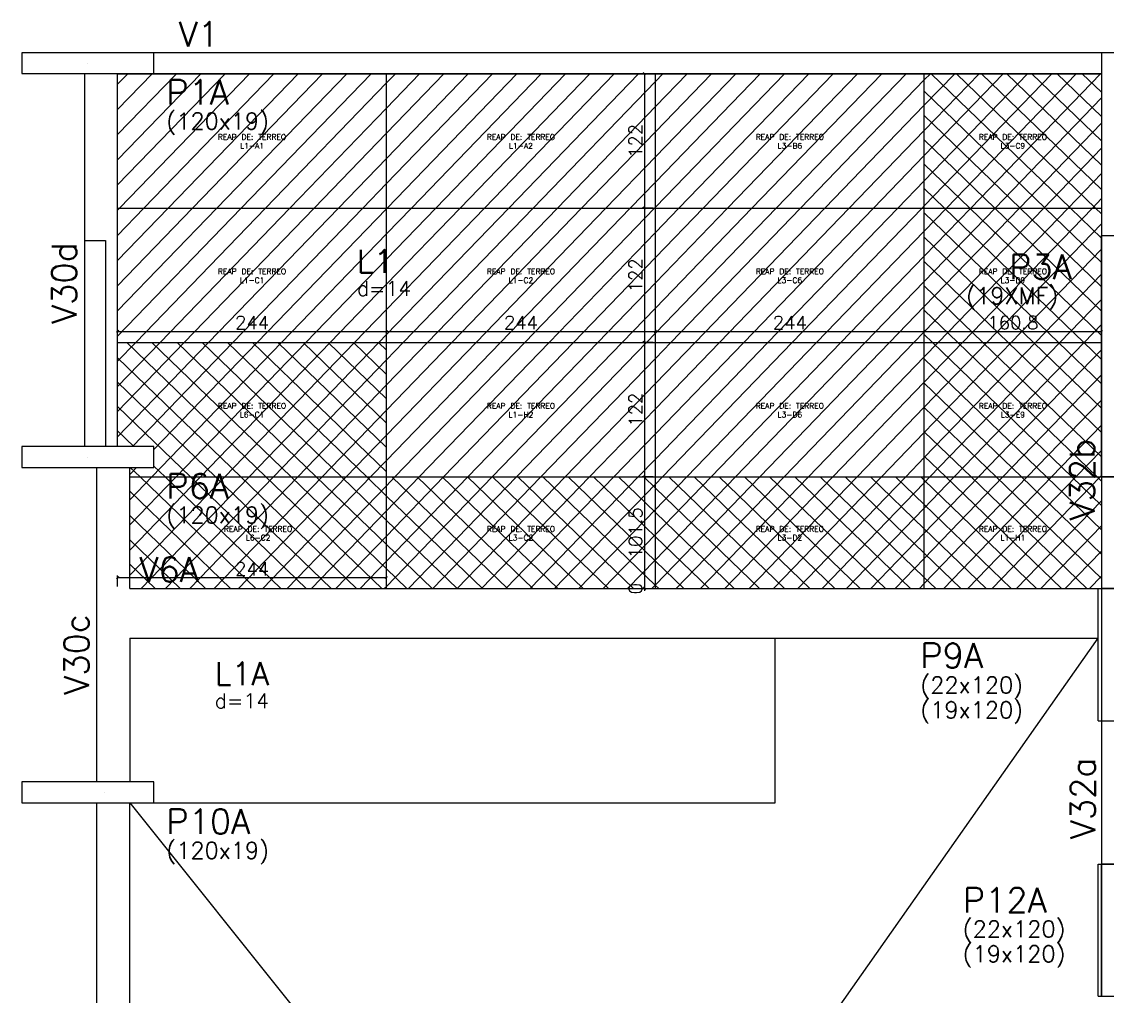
# Model space of a CAD drawing. Extents: x -40810 to 33675, y -2018 to 21213.
# Drawn here: x 27539 to 28524, y 14942 to 15826 of the extents above; entities that cross this region are included whole.
import ezdxf
from ezdxf.enums import TextEntityAlignment as Align

# ---------------------------------------------------------------- set-up
doc = ezdxf.new("R2010")
doc.units = 0
doc.layers.get('0').update_dxf_attribs({"color": 1, "lineweight": 9})
for name, color, linetype in [('1', 5, 'Continuous'), ('10', 7, 'Continuous'), ('12', 3, 'Continuous'), ('13', 7, 'Continuous'), ('19', 5, 'Continuous'), ('242', 3, 'Continuous'), ('3', 2, 'Continuous'), ('30', 15, 'Continuous'), ('4', 2, 'Continuous'), ('8', 5, 'Continuous'), ('9', 3, 'Continuous'), ('NOMENCLATURA', 7, 'Continuous'), ('P-NOTAS', 7, 'Continuous'), ('Painéis', 255, 'Continuous')]:
    doc.layers.add(name, color=color, linetype=linetype)
doc.layers.add('REAPROVEITAMENTO', color=251, linetype='Continuous', lineweight=9)
doc.styles.add('Romans', font='romans.shx', dxfattribs={"height": 12})
doc.styles.get("Standard").update_dxf_attribs({"font": 'romans.shx', "width": 0.8})
doc.styles.add('standart', font='txt.shx')
doc.dimstyles.new('cotas', dxfattribs={"dimtxt": 9, "dimasz": 2, "dimexe": 2, "dimexo": 2, "dimgap": 2, "dimtad": 1, "dimdec": 1, "dimzin": 12, "dimdsep": 46, "dimtxsty": 'Romans', "dimblk": 'OBLIQUE', "dimcen": 9, "dimclrd": 4, "dimclre": 4, "dimclrt": 240, "dimaunit": 1, "dimadec": 8, "dimazin": 3, "dimtfac": 1, "dimtdec": 1, "dimtix": 1, "dimtmove": 0, "dimatfit": 2, "dimldrblk": 'OBLIQUE', "dimfxl": 1, "dimtolj": 1, "dimtzin": 0, "dimlwd": -1, "dimlwe": -1, "dimarcsym": 0})
pattern_1 = [(46, (-222.171, -201.545), (-11.419519, 11.027702), [])]
pattern_2 = [(46, (-222.171, -201.545), (-11.419519, 11.027702), []), (136, (-222.171, -201.545), (-11.027702, -11.419519), [])]

# ---------------------------------------------------------------- blocks, each defined once
blk = doc.blocks.new('_Oblique')
at = {"color": 0, "linetype": 'ByBlock', "lineweight": -2}
blk.add_line((-0.5, -0.5), (0.5, 0.5), dxfattribs=at)
blk = doc.blocks.new('*D6667')
at = {"layer": 'Defpoints', "color": 0, "ltscale": 30, "transparency": 16777216}
for p in [(27869.68, 15545.15), (27625.68, 15535.15), (27869.68, 15535.15)]:
    blk.add_point(p, dxfattribs=at)
at = {"layer": 'P-NOTAS', "color": 4, "ltscale": 30, "transparency": 16777216}
for p, q in [((27625.68, 15537.15), (27625.68, 15547.15)), ((27625.68, 15545.15), (27869.68, 15545.15)), ((27869.68, 15537.15), (27869.68, 15547.15))]:
    blk.add_line(p, q, dxfattribs=at)
at = {"layer": 'P-NOTAS', "color": 4, "ltscale": 30, "transparency": 16777216, "xscale": 2, "yscale": 2, "zscale": 2, "rotation": 180}
blk.add_blockref('_Oblique', (27625.68, 15545.15), dxfattribs=at)
at = {"layer": 'P-NOTAS', "color": 4, "ltscale": 30, "transparency": 16777216, "xscale": 2, "yscale": 2, "zscale": 2}
blk.add_blockref('_Oblique', (27869.68, 15545.15), dxfattribs=at)
at = {"layer": 'P-NOTAS', "color": 240, "ltscale": 30, "transparency": 16777216, "insert": (27747.68, 15553.15), "char_height": 12, "attachment_point": 5, "style": 'Romans'}
blk.add_mtext('\\A1;244', dxfattribs=at)
blk = doc.blocks.new('*D6668')
at = {"layer": 'Defpoints', "color": 0, "ltscale": 30, "transparency": 16777216}
for p in [(28113.68, 15545.15), (27869.68, 15535.15), (28113.68, 15535.15)]:
    blk.add_point(p, dxfattribs=at)
at = {"layer": 'P-NOTAS', "color": 4, "ltscale": 30, "transparency": 16777216}
for p, q in [((27869.68, 15537.15), (27869.68, 15547.15)), ((27869.68, 15545.15), (28113.68, 15545.15)), ((28113.68, 15537.15), (28113.68, 15547.15))]:
    blk.add_line(p, q, dxfattribs=at)
at = {"layer": 'P-NOTAS', "color": 4, "ltscale": 30, "transparency": 16777216, "xscale": 2, "yscale": 2, "zscale": 2, "rotation": 180}
blk.add_blockref('_Oblique', (27869.68, 15545.15), dxfattribs=at)
at = {"layer": 'P-NOTAS', "color": 4, "ltscale": 30, "transparency": 16777216, "xscale": 2, "yscale": 2, "zscale": 2}
blk.add_blockref('_Oblique', (28113.68, 15545.15), dxfattribs=at)
at = {"layer": 'P-NOTAS', "color": 240, "ltscale": 30, "transparency": 16777216, "insert": (27991.68, 15553.15), "char_height": 12, "attachment_point": 5, "style": 'Romans'}
blk.add_mtext('\\A1;244', dxfattribs=at)
blk = doc.blocks.new('*D6669')
at = {"layer": 'Defpoints', "color": 0, "ltscale": 30, "transparency": 16777216}
for p in [(28357.68, 15545.15), (28113.68, 15535.15), (28357.68, 15535.15)]:
    blk.add_point(p, dxfattribs=at)
at = {"layer": 'P-NOTAS', "color": 4, "ltscale": 30, "transparency": 16777216}
for p, q in [((28113.68, 15537.15), (28113.68, 15547.15)), ((28113.68, 15545.15), (28357.68, 15545.15)), ((28357.68, 15537.15), (28357.68, 15547.15))]:
    blk.add_line(p, q, dxfattribs=at)
at = {"layer": 'P-NOTAS', "color": 4, "ltscale": 30, "transparency": 16777216, "xscale": 2, "yscale": 2, "zscale": 2, "rotation": 180}
blk.add_blockref('_Oblique', (28113.68, 15545.15), dxfattribs=at)
at = {"layer": 'P-NOTAS', "color": 4, "ltscale": 30, "transparency": 16777216, "xscale": 2, "yscale": 2, "zscale": 2}
blk.add_blockref('_Oblique', (28357.68, 15545.15), dxfattribs=at)
at = {"layer": 'P-NOTAS', "color": 240, "ltscale": 30, "transparency": 16777216, "insert": (28235.68, 15553.15), "char_height": 12, "attachment_point": 5, "style": 'Romans'}
blk.add_mtext('\\A1;244', dxfattribs=at)
blk = doc.blocks.new('*D6670')
at = {"layer": 'Defpoints', "color": 0, "ltscale": 30, "transparency": 16777216}
for p in [(28518.53, 15545.15), (28357.68, 15535.15), (28518.53, 15535.15)]:
    blk.add_point(p, dxfattribs=at)
at = {"layer": 'P-NOTAS', "color": 4, "ltscale": 30, "transparency": 16777216}
for p, q in [((28357.68, 15537.15), (28357.68, 15547.15)), ((28357.68, 15545.15), (28518.53, 15545.15)), ((28518.53, 15537.15), (28518.53, 15547.15))]:
    blk.add_line(p, q, dxfattribs=at)
at = {"layer": 'P-NOTAS', "color": 4, "ltscale": 30, "transparency": 16777216, "xscale": 2, "yscale": 2, "zscale": 2, "rotation": 180}
blk.add_blockref('_Oblique', (28357.68, 15545.15), dxfattribs=at)
at = {"layer": 'P-NOTAS', "color": 4, "ltscale": 30, "transparency": 16777216, "xscale": 2, "yscale": 2, "zscale": 2}
blk.add_blockref('_Oblique', (28518.53, 15545.15), dxfattribs=at)
at = {"layer": 'P-NOTAS', "color": 240, "ltscale": 30, "transparency": 16777216, "insert": (28438.11, 15553.15), "char_height": 12, "attachment_point": 5, "style": 'Romans'}
blk.add_mtext('\\A1;160.8', dxfattribs=at)
blk = doc.blocks.new('*D6671')
at = {"layer": 'Defpoints', "color": 0, "ltscale": 30, "transparency": 16777216}
for p in [(28113.73, 15779.13), (28103.73, 15657.13), (28113.73, 15657.13)]:
    blk.add_point(p, dxfattribs=at)
at = {"layer": 'P-NOTAS', "color": 4, "ltscale": 30, "transparency": 16777216}
for p, q in [((28111.73, 15779.13), (28101.73, 15779.13)), ((28103.73, 15779.13), (28103.73, 15657.13)), ((28111.73, 15657.13), (28101.73, 15657.13))]:
    blk.add_line(p, q, dxfattribs=at)
at = {"layer": 'P-NOTAS', "color": 4, "ltscale": 30, "transparency": 16777216, "xscale": 2, "yscale": 2, "zscale": 2}
for p, rotation in [((28103.73, 15779.13), 90), ((28103.73, 15657.13), 270)]:
    blk.add_blockref('_Oblique', p, dxfattribs=dict(at, rotation=rotation))
at = {"layer": 'P-NOTAS', "color": 240, "ltscale": 30, "transparency": 16777216, "insert": (28095.73, 15718.13), "char_height": 12, "attachment_point": 5, "rotation": 90, "style": 'Romans'}
blk.add_mtext('\\A1;122', dxfattribs=at)
blk = doc.blocks.new('*D6672')
at = {"layer": 'Defpoints', "color": 0, "ltscale": 30, "transparency": 16777216}
for p in [(28113.73, 15657.13), (28103.73, 15535.13), (28113.73, 15535.13)]:
    blk.add_point(p, dxfattribs=at)
at = {"layer": 'P-NOTAS', "color": 4, "ltscale": 30, "transparency": 16777216}
for p, q in [((28111.73, 15657.13), (28101.73, 15657.13)), ((28103.73, 15657.13), (28103.73, 15535.13)), ((28111.73, 15535.13), (28101.73, 15535.13))]:
    blk.add_line(p, q, dxfattribs=at)
at = {"layer": 'P-NOTAS', "color": 4, "ltscale": 30, "transparency": 16777216, "xscale": 2, "yscale": 2, "zscale": 2}
for p, rotation in [((28103.73, 15657.13), 90), ((28103.73, 15535.13), 270)]:
    blk.add_blockref('_Oblique', p, dxfattribs=dict(at, rotation=rotation))
at = {"layer": 'P-NOTAS', "color": 240, "ltscale": 30, "transparency": 16777216, "insert": (28095.73, 15596.13), "char_height": 12, "attachment_point": 5, "rotation": 90, "style": 'Romans'}
blk.add_mtext('\\A1;122', dxfattribs=at)
blk = doc.blocks.new('*D6673')
at = {"layer": 'Defpoints', "color": 0, "ltscale": 30, "transparency": 16777216}
for p in [(28113.73, 15535.13), (28103.73, 15413.13), (28113.73, 15413.13)]:
    blk.add_point(p, dxfattribs=at)
at = {"layer": 'P-NOTAS', "color": 4, "ltscale": 30, "transparency": 16777216}
for p, q in [((28111.73, 15535.13), (28101.73, 15535.13)), ((28103.73, 15535.13), (28103.73, 15413.13)), ((28111.73, 15413.13), (28101.73, 15413.13))]:
    blk.add_line(p, q, dxfattribs=at)
at = {"layer": 'P-NOTAS', "color": 4, "ltscale": 30, "transparency": 16777216, "xscale": 2, "yscale": 2, "zscale": 2}
for p, rotation in [((28103.73, 15535.13), 90), ((28103.73, 15413.13), 270)]:
    blk.add_blockref('_Oblique', p, dxfattribs=dict(at, rotation=rotation))
at = {"layer": 'P-NOTAS', "color": 240, "ltscale": 30, "transparency": 16777216, "insert": (28095.73, 15474.13), "char_height": 12, "attachment_point": 5, "rotation": 90, "style": 'Romans'}
blk.add_mtext('\\A1;122', dxfattribs=at)
blk = doc.blocks.new('*D6674')
at = {"layer": 'Defpoints', "color": 0, "ltscale": 30, "transparency": 16777216}
for p in [(28113.73, 15413.13), (28103.73, 15311.67), (28113.73, 15311.67)]:
    blk.add_point(p, dxfattribs=at)
at = {"layer": 'P-NOTAS', "color": 4, "ltscale": 30, "transparency": 16777216}
for p, q in [((28111.73, 15413.13), (28101.73, 15413.13)), ((28103.73, 15413.13), (28103.73, 15311.67)), ((28111.73, 15311.67), (28101.73, 15311.67))]:
    blk.add_line(p, q, dxfattribs=at)
at = {"layer": 'P-NOTAS', "color": 4, "ltscale": 30, "transparency": 16777216, "xscale": 2, "yscale": 2, "zscale": 2}
for p, rotation in [((28103.73, 15413.13), 90), ((28103.73, 15311.67), 270)]:
    blk.add_blockref('_Oblique', p, dxfattribs=dict(at, rotation=rotation))
at = {"layer": 'P-NOTAS', "color": 240, "ltscale": 30, "transparency": 16777216, "insert": (28095.73, 15362.4), "char_height": 12, "attachment_point": 5, "rotation": 90, "style": 'Romans'}
blk.add_mtext('\\A1;101.5', dxfattribs=at)
blk = doc.blocks.new('*D6675')
at = {"layer": 'Defpoints', "color": 0, "ltscale": 30, "transparency": 16777216}
for p in [(28103.73, 15311.67), (28113.73, 15311.67), (28113.73, 15311.67)]:
    blk.add_point(p, dxfattribs=at)
at = {"layer": 'P-NOTAS', "color": 4, "ltscale": 30, "transparency": 16777216}
for p, q in [((28111.73, 15311.67), (28101.73, 15311.67)), ((28111.73, 15311.67), (28101.73, 15311.67)), ((28103.73, 15311.67), (28103.73, 15313.67)), ((28103.73, 15311.67), (28103.73, 15309.67)), ((28103.73, 15311.67), (28103.73, 15311.67))]:
    blk.add_line(p, q, dxfattribs=at)
at = {"layer": 'P-NOTAS', "color": 4, "ltscale": 30, "transparency": 16777216, "xscale": 2, "yscale": 2, "zscale": 2}
for rotation in [270, 90]:
    blk.add_blockref('_Oblique', (28103.73, 15311.67), dxfattribs=dict(at, rotation=rotation))
at = {"layer": 'P-NOTAS', "color": 240, "ltscale": 30, "transparency": 16777216, "insert": (28095.73, 15311.67), "char_height": 12, "attachment_point": 5, "rotation": 90, "style": 'Romans'}
blk.add_mtext('\\A1;0', dxfattribs=at)
blk = doc.blocks.new('*D6676')
at = {"layer": 'Defpoints', "color": 0, "ltscale": 30, "transparency": 16777216}
for p in [(27869.68, 15321.67), (27625.68, 15311.67), (27869.68, 15311.67)]:
    blk.add_point(p, dxfattribs=at)
at = {"layer": 'P-NOTAS', "color": 4, "ltscale": 30, "transparency": 16777216}
for p, q in [((27625.68, 15313.67), (27625.68, 15323.67)), ((27625.68, 15321.67), (27869.68, 15321.67)), ((27869.68, 15313.67), (27869.68, 15323.67))]:
    blk.add_line(p, q, dxfattribs=at)
at = {"layer": 'P-NOTAS', "color": 4, "ltscale": 30, "transparency": 16777216, "xscale": 2, "yscale": 2, "zscale": 2, "rotation": 180}
blk.add_blockref('_Oblique', (27625.68, 15321.67), dxfattribs=at)
at = {"layer": 'P-NOTAS', "color": 4, "ltscale": 30, "transparency": 16777216, "xscale": 2, "yscale": 2, "zscale": 2}
blk.add_blockref('_Oblique', (27869.68, 15321.67), dxfattribs=at)
at = {"layer": 'P-NOTAS', "color": 240, "ltscale": 30, "transparency": 16777216, "insert": (27747.68, 15329.67), "char_height": 12, "attachment_point": 5, "style": 'Romans'}
blk.add_mtext('\\A1;244', dxfattribs=at)

msp = doc.modelspace()

# ---------------------------------------------------------------- hatches: boundary and pattern name
at = {"layer": 'REAPROVEITAMENTO', "ltscale": 30, "transparency": 33554687}
h = msp.add_hatch(dxfattribs=at)
h.set_pattern_fill('ANSI31', color=0, scale=5, angle=1)
h.set_pattern_definition(pattern_1)
h.paths.add_polyline_path([(27869.684, 15779.128), (27625.655, 15779.128), (27625.655, 15657.128), (27869.684, 15657.128)])
h.paths.add_polyline_path([(27667.047, 15717.838), (27776.333, 15717.838), (27776.333, 15752.124), (27667.047, 15752.124)], flags=24)
h.paths.add_polyline_path([(27668.565, 15745.428), (27737.672, 15745.428), (27737.672, 15779.178), (27668.565, 15779.178)], flags=9)
h = msp.add_hatch(dxfattribs=at)
h.set_pattern_fill('ANSI31', color=0, scale=5, angle=1)
h.set_pattern_definition(pattern_1)
h.paths.add_polyline_path([(28113.684, 15779.128), (27869.684, 15779.128), (27869.684, 15657.128), (28113.684, 15657.128)])
h = msp.add_hatch(dxfattribs=at)
h.set_pattern_fill('ANSI31', color=0, scale=5, angle=1)
h.set_pattern_definition(pattern_1)
h.paths.add_polyline_path([(28357.684, 15779.128), (28113.684, 15779.128), (28113.684, 15657.128), (28357.684, 15657.128)])
h = msp.add_hatch(dxfattribs=at)
h.set_pattern_fill('ANSI37', color=0, scale=5, angle=1)
h.set_pattern_definition(pattern_2)
h.paths.add_polyline_path([(28518.5, 15779.128), (28357.684, 15779.128), (28357.684, 15657.128), (28518.5, 15657.128)])
h = msp.add_hatch(dxfattribs=at)
h.set_pattern_fill('ANSI31', color=0, scale=5, angle=1)
h.set_pattern_definition(pattern_1)
h.paths.add_polyline_path([(27869.684, 15657.128), (27625.655, 15657.128), (27625.655, 15535.128), (27869.684, 15535.128)])
h.paths.add_polyline_path([(27841.314, 15574.036), (27899.492, 15574.036), (27899.492, 15594.286), (27841.314, 15594.286)], flags=9)
h.paths.add_polyline_path([(27841.51, 15593.056), (27876.01, 15593.056), (27876.01, 15624.556), (27841.51, 15624.556)], flags=9)
h = msp.add_hatch(dxfattribs=at)
h.set_pattern_fill('ANSI31', color=0, scale=5, angle=1)
h.set_pattern_definition(pattern_1)
h.paths.add_polyline_path([(28113.684, 15657.128), (27869.684, 15657.128), (27869.684, 15535.128), (28113.684, 15535.128)])
h.paths.add_polyline_path([(27841.314, 15574.036), (27899.492, 15574.036), (27899.492, 15594.286), (27841.314, 15594.286)], flags=9)
h.paths.add_polyline_path([(27841.51, 15593.056), (27876.01, 15593.056), (27876.01, 15624.556), (27841.51, 15624.556)], flags=9)
h = msp.add_hatch(dxfattribs=at)
h.set_pattern_fill('ANSI31', color=0, scale=5, angle=1)
h.set_pattern_definition(pattern_1)
h.paths.add_polyline_path([(28357.684, 15657.128), (28113.684, 15657.128), (28113.684, 15535.128), (28357.684, 15535.128)])
h = msp.add_hatch(dxfattribs=at)
h.set_pattern_fill('ANSI37', color=0, scale=5, angle=1)
h.set_pattern_definition(pattern_2)
h.paths.add_polyline_path([(28518.5, 15632.178), (28518.5, 15657.128), (28357.684, 15657.128), (28357.684, 15535.128), (28518.5, 15535.128)])
h = msp.add_hatch(dxfattribs=at)
h.set_pattern_fill('ANSI37', color=0, scale=5, angle=1)
h.set_pattern_definition(pattern_2)
h.paths.add_polyline_path([(27869.684, 15535.128), (27625.655, 15535.128), (27625.655, 15440.678), (27658.655, 15440.678), (27658.655, 15421.678), (27636.655, 15421.678), (27636.655, 15413.128), (27869.684, 15413.128)])
h = msp.add_hatch(dxfattribs=at)
h.set_pattern_fill('ANSI31', color=0, scale=5, angle=1)
h.set_pattern_definition(pattern_1)
h.paths.add_polyline_path([(28113.684, 15535.128), (27869.684, 15535.128), (27869.684, 15413.128), (28113.684, 15413.128)])
h = msp.add_hatch(dxfattribs=at)
h.set_pattern_fill('ANSI31', color=0, scale=5, angle=1)
h.set_pattern_definition(pattern_1)
h.paths.add_polyline_path([(28357.684, 15535.128), (28113.684, 15535.128), (28113.684, 15413.128), (28357.684, 15413.128)])
h = msp.add_hatch(dxfattribs=at)
h.set_pattern_fill('ANSI37', color=0, scale=5, angle=1)
h.set_pattern_definition(pattern_2)
h.paths.add_polyline_path([(28518.5, 15535.128), (28357.684, 15535.128), (28357.684, 15413.128), (28518.5, 15413.128), (28518.5, 15413.178)])
h = msp.add_hatch(dxfattribs=at)
h.set_pattern_fill('ANSI37', color=0, scale=5, angle=1)
h.set_pattern_definition(pattern_2)
h.paths.add_polyline_path([(27869.684, 15413.128), (27636.655, 15413.128), (27636.655, 15311.714), (27869.684, 15311.714)])
h.paths.add_polyline_path([(27667.047, 15360.338), (27776.333, 15360.338), (27776.333, 15394.624), (27667.047, 15394.624)], flags=24)
h.paths.add_polyline_path([(27668.565, 15387.928), (27737.672, 15387.928), (27737.672, 15421.678), (27668.565, 15421.678)], flags=9)
h.paths.add_polyline_path([(27640.794, 15312.192), (27709.901, 15312.192), (27709.901, 15345.942), (27640.794, 15345.942)], flags=24)
h = msp.add_hatch(dxfattribs=at)
h.set_pattern_fill('ANSI37', color=0, scale=5, angle=1)
h.set_pattern_definition(pattern_2)
h.paths.add_polyline_path([(28113.684, 15413.128), (27869.684, 15413.128), (27869.684, 15311.714), (28113.684, 15311.714)])
h = msp.add_hatch(dxfattribs=at)
h.set_pattern_fill('ANSI37', color=0, scale=5, angle=1)
h.set_pattern_definition(pattern_2)
h.paths.add_polyline_path([(28357.684, 15413.128), (28113.684, 15413.128), (28113.684, 15311.714), (28357.684, 15311.714)])
h = msp.add_hatch(dxfattribs=at)
h.set_pattern_fill('ANSI37', color=0, scale=5, angle=1)
h.set_pattern_definition(pattern_2)
h.paths.add_polyline_path([(28518.5, 15413.128), (28357.684, 15413.128), (28357.684, 15311.714), (28515.5, 15311.714), (28518.5, 15311.714)])

# ---------------------------------------------------------------- linework, layer by layer
at = {"layer": '1'}
for p, q in [((27595.655, 15627.678), (27614.655, 15627.678)), ((27614.655, 15627.678), (27614.655, 15440.678)), ((28518.5, 15413.178), (28518.5, 15311.714)), ((27636.655, 15311.714), (28515.5, 15311.714)), ((27636.655, 15266.714), (28515.5, 15266.714)), ((27636.655, 15266.714), (27636.655, 15136.214)), ((28222.5, 15117.214), (28222.5, 15266.714)), ((27658.655, 15117.214), (28222.5, 15117.214))]:
    msp.add_line(p, q, dxfattribs=at)
for points in [[(28537.5, 15798.178), (27658.655, 15798.178)], [(27595.655, 15779.178), (27595.655, 15440.678)], [(27625.655, 15440.678), (27625.655, 15779.178)], [(27658.655, 15779.178), (28518.5, 15779.178)], [(27606.655, 15421.678), (27606.655, 15136.214)], [(27636.655, 15311.714), (27636.655, 15421.678)], [(28518.5, 15191.714), (28518.5, 15061.714)], [(27606.655, 15117.214), (27606.655, 14374.281)], [(27636.655, 14374.281), (27636.655, 15117.214)]]:
    msp.add_lwpolyline(points, dxfattribs=at)
at = {"layer": '19'}
for p, q in [((27636.655, 14016.781), (28515.5, 15266.714)), ((27636.655, 15117.214), (28518.5, 14016.781))]:
    msp.add_line(p, q, dxfattribs=at)
at = {"layer": '242'}
for p, q in [((27598.655, 15788.678), (27598.655, 15788.678)), ((27598.655, 15431.178), (27598.655, 15431.178)), ((27613.655, 15126.714), (27613.655, 15126.714))]:
    msp.add_line(p, q, dxfattribs=at)
at = {"layer": '3'}
for points in [[(27538.655, 15779.178), (27658.655, 15779.178), (27658.655, 15798.178), (27538.655, 15798.178), (27538.655, 15779.178)], [(28518.5, 15632.178), (28537.5, 15632.178), (28537.5, 15798.178), (28518.5, 15798.178), (28518.5, 15632.178)], [(27538.655, 15421.678), (27658.655, 15421.678), (27658.655, 15440.678), (27538.655, 15440.678), (27538.655, 15421.678)], [(28518.5, 15191.714), (28537.5, 15191.714), (28537.5, 15311.714), (28518.5, 15311.714), (28518.5, 15191.714)], [(27538.655, 15117.214), (27658.655, 15117.214), (27658.655, 15136.214), (27538.655, 15136.214), (27538.655, 15117.214)], [(28518.5, 14941.714), (28537.5, 14941.714), (28537.5, 15061.714), (28518.5, 15061.714), (28518.5, 14941.714)]]:
    msp.add_lwpolyline(points, dxfattribs=at)
at = {"layer": '30'}
msp.add_lwpolyline([(28518.5, 15413.178), (28518.5, 15632.178), (28537.5, 15632.178), (28537.5, 15413.178), (28518.5, 15413.178), (28518.5, 15413.178)], dxfattribs=at)
at = {"layer": '4'}
for p, q in [((28518.5, 15632.178), (28518.5, 15413.178)), ((28518.5, 15413.178), (28537.5, 15413.178)), ((28515.5, 15191.714), (28515.5, 15311.714)), ((28515.5, 15311.714), (28537.5, 15311.714)), ((28518.5, 15311.714), (28518.5, 15191.714)), ((28515.5, 15191.714), (28537.5, 15191.714)), ((28515.5, 14941.714), (28515.5, 15061.714)), ((28515.5, 15061.714), (28537.5, 15061.714)), ((28515.5, 15061.714), (28537.5, 15061.714)), ((28518.5, 15061.714), (28518.5, 14941.714)), ((28518.5, 14941.714), (28518.5, 15061.714)), ((28515.5, 14941.714), (28537.5, 14941.714)), ((28515.5, 14941.714), (28537.5, 14941.714))]:
    msp.add_line(p, q, dxfattribs=at)
at = {"layer": 'Painéis', "ltscale": 30}
for points in [[(27625.684, 15779.128), (28518.529, 15779.128)], [(27869.684, 15311.668), (27869.684, 15779.132)], [(28113.684, 15311.668), (28113.684, 15779.132)], [(28357.684, 15311.668), (28357.684, 15779.132)], [(27625.684, 15657.128), (28518.529, 15657.128)], [(27625.684, 15535.128), (28518.529, 15535.128)], [(27636.684, 15413.128), (28518.529, 15413.128)]]:
    msp.add_lwpolyline(points, dxfattribs=at)

# ---------------------------------------------------------------- texts
at = {"layer": '10'}
for s, p in [('L1', (27842.76, 15598.306)), ('L1A', (27713.785, 15224.039))]:
    msp.add_text(s, height=21, dxfattribs=at).set_placement(p)
at = {"layer": '12'}
for s, p in [('(120x19)', (27669.905, 15728.553)), ('(19XMF)', (28395.692, 15570.067)), ('(120x19)', (27669.905, 15371.053)), ('(22x120)', (28354.165, 15216.682)), ('(19x120)', (28354.165, 15194.182)), ('(120x19)', (27669.905, 15066.589)), ('(22x120)', (28392.637, 14995.214)), ('(19x120)', (28392.637, 14972.714))]:
    msp.add_text(s, height=15, dxfattribs=at).set_placement(p)
at = {"layer": '13'}
for p in [(27842.76, 15577.411), (27713.785, 15203.145)]:
    msp.add_text('d=14', height=13.5, dxfattribs=at).set_placement(p)
at = {"layer": '8'}
for s, p in [('V1', (27681.155, 15803.803)), ('V6A', (27645.348, 15317.817))]:
    msp.add_text(s, height=22.5, dxfattribs=at).set_placement(p)
for s, p in [('V30d', (27588.472, 15551.938)), ('V32b', (28512.229, 15373.613)), ('V30c', (27599.614, 15215.339)), ('V32a', (28512.875, 15084.214))]:
    msp.add_text(s, height=22.5, rotation=90, dxfattribs=at).set_placement(p)
at = {"layer": '9'}
for s, p in [('P1A', (27669.905, 15751.053)), ('P3A', (28434.656, 15592.631)), ('P6A', (27669.905, 15393.553)), ('P9A', (28354.165, 15239.682)), ('P10A', (27669.905, 15089.089)), ('P12A', (28392.637, 15017.714))]:
    msp.add_text(s, height=22.5, dxfattribs=at).set_placement(p)
at = {"layer": 'NOMENCLATURA', "ltscale": 30, "style": 'standart'}
for s, p in [('REAP DE: TERREO', (27747.684, 15721.632)), ('REAP DE: TERREO', (27991.684, 15721.632)), ('REAP DE: TERREO', (28235.684, 15721.632)), ('REAP DE: TERREO', (28438.106, 15721.632)), ('L1-A1', (27747.684, 15713.632)), ('L1-A2', (27991.684, 15713.632)), ('L3-B6', (28235.684, 15713.632)), ('L3-C9', (28438.106, 15713.632)), ('REAP DE: TERREO', (27747.684, 15599.632)), ('REAP DE: TERREO', (27991.684, 15599.632)), ('REAP DE: TERREO', (28235.684, 15599.632)), ('REAP DE: TERREO', (28438.106, 15599.632)), ('L1-C1', (27747.684, 15591.632)), ('L1-C2', (27991.684, 15591.632)), ('L3-C6', (28235.684, 15591.632)), ('L3-D9', (28438.106, 15591.632)), ('REAP DE: TERREO', (27747.684, 15477.632)), ('REAP DE: TERREO', (27991.684, 15477.632)), ('REAP DE: TERREO', (28235.684, 15477.632)), ('REAP DE: TERREO', (28438.106, 15477.632)), ('L6-C1', (27747.684, 15469.632)), ('L1-H2', (27991.684, 15469.632)), ('L3-D6', (28235.684, 15469.632)), ('L3-E9', (28438.106, 15469.632)), ('REAP DE: TERREO', (27753.184, 15365.9)), ('REAP DE: TERREO', (27991.684, 15365.9)), ('REAP DE: TERREO', (28235.684, 15365.9)), ('REAP DE: TERREO', (28438.106, 15365.9)), ('L6-C2', (27753.184, 15357.9)), ('L3-C2', (27991.684, 15357.9)), ('L3-D2', (28235.684, 15357.9)), ('L1-H1', (28438.106, 15357.9))]:
    msp.add_text(s, height=5, dxfattribs=at).set_placement(p, align=Align.MIDDLE_CENTER)

# ---------------------------------------------------------------- dimensions: what is measured, and where the dimension line sits
at = {"layer": 'P-NOTAS', "ltscale": 30}
for base, p1, p2, picture, middle in [((28103.729, 15657.132), (28113.729, 15779.132), (28113.729, 15657.132), '*D6671', (28095.729, 15718.132)), ((28103.729, 15535.132), (28113.729, 15657.132), (28113.729, 15535.132), '*D6672', (28095.729, 15596.132)), ((28103.729, 15413.132), (28113.729, 15535.132), (28113.729, 15413.132), '*D6673', (28095.729, 15474.132)), ((28103.729, 15311.672), (28113.729, 15413.132), (28113.729, 15311.672), '*D6674', (28095.729, 15362.402)), ((28103.729, 15311.668), (28113.729, 15311.672), (28113.729, 15311.668), '*D6675', (28095.729, 15311.67))]:
    dim = msp.add_linear_dim(base=base, p1=p1, p2=p2, angle=90, dimstyle='cotas', dxfattribs=at)
    dim.commit()
    dim.dimension.update_dxf_attribs({"geometry": picture, "text_midpoint": middle})
for base, p1, p2, picture, middle in [((27869.684, 15545.146), (27625.684, 15535.146), (27869.684, 15535.146), '*D6667', (27747.684, 15553.146)), ((28113.684, 15545.146), (27869.684, 15535.146), (28113.684, 15535.146), '*D6668', (27991.684, 15553.146)), ((28357.684, 15545.146), (28113.684, 15535.146), (28357.684, 15535.146), '*D6669', (28235.684, 15553.146)), ((28518.529, 15545.146), (28357.684, 15535.146), (28518.529, 15535.146), '*D6670', (28438.106, 15553.146)), ((27869.684, 15321.668), (27625.684, 15311.668), (27869.684, 15311.668), '*D6676', (27747.684, 15329.668))]:
    dim = msp.add_linear_dim(base=base, p1=p1, p2=p2, dimstyle='cotas', dxfattribs=at)
    dim.commit()
    dim.dimension.update_dxf_attribs({"geometry": picture, "text_midpoint": middle})

doc.saveas('drawing.dxf')
